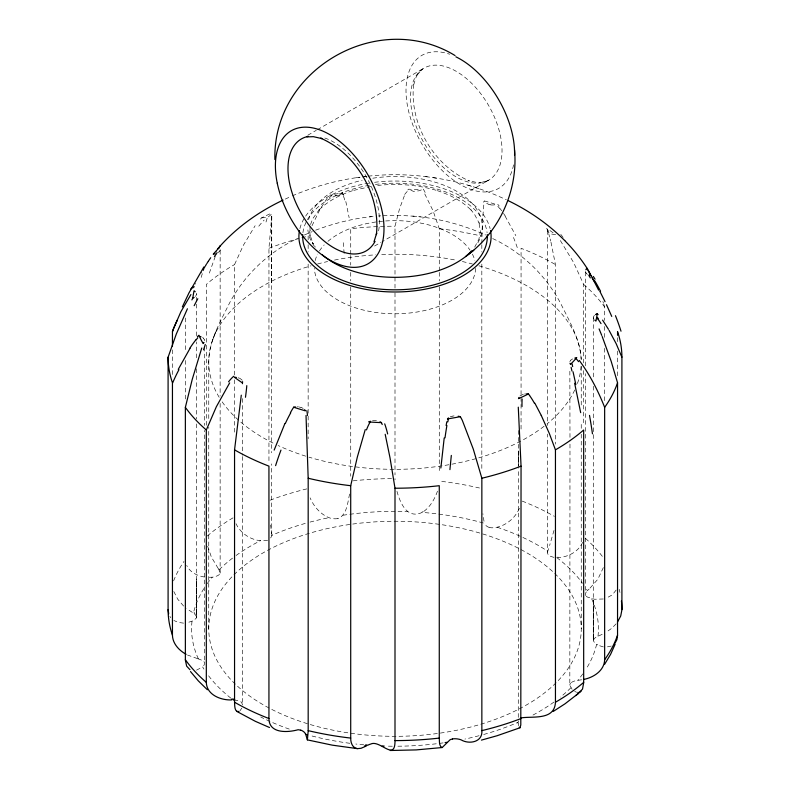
<?xml version="1.0" encoding="UTF-8"?>
<svg xmlns="http://www.w3.org/2000/svg" width="790" height="790" viewBox="0 0 790 790"><rect width="100%" height="100%" fill="white"/><g stroke="black" fill="none" stroke-linecap="round" stroke-linejoin="round"><path stroke-width="0.59" stroke-dasharray="3.95 2.96" d="M196.69 368.821L196.69 419.016M196.69 357.811L196.69 341.892M196.69 335.77L196.325 293.179M204.304 347.146L204.304 425.504M208.738 628.781L208.758 427.153M208.758 418.542L208.758 363.222C208.501 341.497 220.173 322.182 229.416 303.271C244.357 275.088 268.393 252.099 297.307 238.57M554.037 557.306A16.768 9.678 0 0 1 553.168 557.167L548.764 555.646L547.421 553.178L547.44 434.085M572.108 689.305L569.817 685.177L569.985 442.252M585.587 590.278L585.696 373.631M220.153 250.391L220.133 396.067M271.721 216.263L271.296 283.778L271.75 214.801L271.513 452.808M518.27 717.409L518.477 468.608M593.31 386.241L593.28 640.078L593.369 600.439L593.31 640.552L594.554 642.714A16.768 9.678 0 0 0 595.245 643.386A18.94 10.932 0 0 0 596.588 644.452A203.405 117.434 0 0 1 585.765 669.535M242.589 704.957L241.473 702.113L236.832 700.404A16.768 9.678 0 0 0 235.963 700.266M271.74 534.455L271.553 463.858M518.26 723.057L518.635 725.763M481.821 243.448L482.433 221.625L483.974 202.694M569.817 685.177L569.857 684.752A6.409 3.703 0 0 1 570.084 684.11L570.696 683.261M220.143 403.413L220.133 572.819A6.409 3.703 0 0 1 219.916 573.461L219.304 574.31M268.946 460.619L268.946 248.277L271.681 216.766M310.016 226.463L310.016 236.131L309.858 234.393L313.126 243.893L312.455 242.52L315.309 247.122M196.72 617.494L196.631 578.793L196.69 617.731L193.56 620.624L186.756 622.895M593.28 640.078L595.374 637.55L603.244 633.778M547.44 552.319L549.603 545.386M349.595 494.007C347.728 502.173 347.235 512.532 339.897 517.825A6.409 3.703 0 0 1 338.959 518.191L337.488 518.536M553.997 530.406L549.781 544.922M395 288.083L395 226.207L399.562 208.688L404.806 194.587M310.51 224.548L312.761 218.682L319.209 209.696L318.133 210.91C327.791 200.759 340.707 194.439 353.91 190.252L353.13 190.508L371.636 186.322M603.353 567.585L597.832 579.258L589.32 588.915M209.32 273.123L215.364 256.177M308.149 239.824L308.149 236.18L310.174 230.413M437.502 491.133C434.678 498.994 430.303 506.864 423.341 511.762M216.49 330.131L212.441 340.46M234.551 374.993L234.551 264.571L243.32 245.354L255.15 225.693M582.625 542.276C578.626 551.687 568.168 556.999 558.342 557.602M519.455 508.256C514.784 519.03 503.892 527.601 491.933 527.829A6.409 3.703 0 0 1 490.827 527.7L489.365 527.345M312.02 225.743L319.92 209.488L327.593 197.54M241.819 708.107L239.953 710.822M193.461 288.064L193.846 287.274M616.17 590.041L612.339 594.85L606.266 598.198M195.406 284.124L195.802 283.343M201.253 273.083L201.707 272.274M219.916 250.588L219.107 251.635M570.084 361.237L570.894 360.191M474.691 247.122L478.908 239.192L480.399 231.292L478.76 221.674L479.293 223.402L474.395 214.1L470.791 209.696L471.867 210.91C462.209 200.759 449.293 194.439 436.09 190.252L436.87 190.508C417.762 184.751 397.479 183.28 377.669 185.443M270.654 537.96L270.95 537.467A16.768 9.678 0 0 0 271.296 536.706A18.94 10.932 0 0 0 271.651 535.403A203.405 117.434 0 0 1 306.332 523.099M616.17 623.814L611.677 628.356L606.404 632.059M407.778 190.015L408.519 189.195A202.615 116.979 0 0 1 421.268 189.926L420.359 190.281A16.294 9.401 0 0 1 418.72 190.825L413.377 191.338L408.519 189.195M260.414 219.146L261.609 217.862A202.615 116.979 0 0 1 271.513 213.172L271.325 213.754A16.294 9.401 0 0 1 270.812 214.85L267.672 217.398L261.609 217.862M519.889 396.027L523.385 394.161M195.525 296.526L196.69 294.147M594.475 315.309L593.31 316.968L593.813 318.893M589.133 589.073L587.365 590.624A203.405 117.434 0 0 0 586.012 588.422M307.774 135.248L316.296 130.32M317.363 129.708L423.944 68.177L420.932 70.27L422.067 69.372L417.071 75.119L417.93 73.796L415.984 77.42L413.348 85.952L413.624 84.481C409.24 123.487 433.364 165.278 469.339 180.979L467.927 180.485L476.627 182.46L480.745 182.589L479.175 182.668L486.65 181.216L485.297 181.749L488.625 180.199A64.671 37.337 60 0 0 468.124 80.007A64.671 37.337 60 0 0 412.113 112.338A64.671 37.337 60 0 0 488.615 180.189L382.044 241.73M374.579 246.036L380.978 242.342M285.239 199.1L291.224 196.315M611.272 646.052L606.365 647.099M304.377 234.995L312.257 231.618M292.28 195.871C313.788 186.647 336.56 180.268 359.776 177.227M315.635 230.176C334.674 223.037 354.601 218.07 374.885 216.342M267.622 540.281C255.012 542.75 241.385 535.195 236.013 523.671M338.959 195.318L337.103 195.722A10.793 6.231 0 0 1 329.855 195.13A202.615 116.979 0 0 1 342.505 192.928M451.041 416.508L452.897 416.103M196.493 670.157L202.635 666.938A203.405 117.434 0 0 0 203.988 669.15M372.525 420.705L377.353 420.635M603.333 598.988L594.485 599.245L587.187 596.973A6.409 3.703 0 0 1 586.565 596.43L585.953 595.581M581.667 679.795L577.767 680.338A11.287 6.518 0 0 0 570.479 683.182M364.091 176.693L366.985 176.289M219.521 574.389A11.287 6.518 0 0 1 212.224 577.184L207.444 577.352M362.175 176.911L365.78 176.447M356.142 177.72L361.82 176.99M368.199 176.17C388.334 173.978 408.756 174.244 428.822 177.039M369.463 216.865L371.369 216.687M524.55 393.993L525.37 393.934M378.41 216.016L380.77 215.848M383.13 215.68L400.945 215.433L414.207 216.233M183.596 623.132L178.323 622.441L173.83 620.466M418.631 216.687C441.748 219.116 464.451 225.427 485.623 234.995M412.775 216.105L420.537 216.865M432.831 177.622C458.279 181.186 483.184 188.741 506.36 199.821M425.652 176.605L436.732 178.155M603.402 646.931L597.655 645.124M204.472 577.016C197.312 575.95 189.896 572.237 186.687 565.433M490.827 204.827L489.01 204.363M299.173 406.998L300.99 407.462M197.806 658.712L202.813 660.598A6.409 3.703 0 0 1 203.435 661.141L204.047 661.99M197.52 658.633L187.497 655.029M238.116 377.798L239.676 378.272M576.641 692.267L574.695 691.418M467.769 185.127L472.479 186.628M475.116 187.447L480.3 189.106M337.537 518.684A11.287 6.518 0 0 1 328.956 517.677C320.306 514.122 313.689 506.37 310.115 497.848M240.022 378.41L242.273 380.257M492.693 238.57C521.607 252.099 545.643 275.088 560.584 303.271C569.313 321.036 580.028 338.999 581.163 359.213M192.345 612.398L186.598 608.557M396.955 491.311C399.789 501.393 405.784 517.312 419.125 513.569A16.768 9.678 0 0 0 420.3 513.174A18.94 10.932 0 0 0 422.146 512.394A203.405 117.434 0 0 1 484.29 523.266L482.897 513.727M183.636 606.078L177.681 599.116L173.82 591.513M586.555 273.557L585.854 272.481M497.809 206.239L499.635 208.412M203.445 338.268L204.146 339.344M170.788 617.721L169.85 616.348M218.287 568.583L220.183 572.385M218.159 568.405L211.364 557.009L207.355 545.347M560.347 240.535L573.649 262.586L583.682 284.44L583.682 363.311M424.744 193.886L433.048 210.762L439.289 228.725L439.289 271.197M505.057 216.006L515.84 235.687M343.176 194.054L343.877 195.614M602.889 301.454L603.491 303.301M603.787 304.239L604.636 307.063L604.636 320.414M548.714 233.702L549.623 237.04M345.803 201.45L349.15 217.744M550.156 239.005L550.699 241.088M547.658 229.584C545.989 230.265 549.771 234.6 552.733 234.215A16.294 9.401 0 0 0 554.481 234.492L555.558 234.61A202.615 116.979 0 0 0 547.51 228.903L548.26 231.993M550.966 242.145L555.449 264.571L555.449 444.158M270.565 524.985L271.75 533.852M395.03 479.836L395 478.592M518.378 430.501L518.467 467.384M569.857 371.231L569.985 441.027M204.413 659.927L204.304 430.392M617.553 337.725L617.553 342.574M617.553 351.066L617.553 377.758M604.636 326.477L604.636 338.614M604.636 348.321L604.636 401.715M593.31 317.679L593.31 377.669M585.696 272.027L585.696 367.508M583.682 370.589L583.682 422.759M581.243 366.511L581.243 407.146M581.243 424.388L581.252 429.316M581.252 434.233L581.262 628.781A186.262 107.539 0 0 1 301.869 721.912A186.262 107.539 0 0 1 301.869 535.66A186.262 107.539 0 0 1 581.262 628.781M547.44 230.552L547.44 425.454M521.064 429.079L521.064 248.287A226.908 131.002 0 0 1 555.449 264.571M481.821 244.663L481.821 251.951M481.821 264.077L481.821 470.356M439.289 272.402L439.289 280.904M439.289 286.968L439.289 471.403M395 292.942L395 474.948M350.73 254.202L350.73 228.725A226.908 131.002 0 0 1 395 226.207M350.73 255.417L350.73 265.124M350.73 272.402L350.73 280.894M350.73 286.968L350.73 476.252M308.149 244.673L308.149 251.951M308.149 264.087L308.149 438.815M242.56 398.545L242.56 455.287M242.56 456.521L242.56 705.253M234.551 379.842L234.551 434.451M206.328 425.178L206.328 284.43A226.908 131.002 0 0 1 234.551 264.571M196.69 423.914L196.69 617.02L195.446 614.857A16.768 9.678 0 0 0 194.755 614.176A18.94 10.932 0 0 0 193.412 613.109A203.405 117.434 0 0 1 204.235 588.037M185.354 318.005L185.354 351.985M185.354 360.477L185.354 400.52M172.447 349.842L172.447 376.534M299.894 228.616A96.084 55.478 0 0 1 370.135 182.925M374.579 182.302A96.084 55.478 0 0 1 490.106 228.616M475.639 268.333A80.659 46.57 0 0 1 395 313.788A80.659 46.57 0 0 1 314.361 268.333M315.161 260.591A80.659 46.57 0 0 1 317.61 254.103M319.427 250.944A80.659 46.57 0 0 1 324.206 244.9M327.929 241.345A80.659 46.57 0 0 1 403.621 220.924A80.659 46.57 0 0 1 470.06 250.173M472.39 254.103A80.659 46.57 0 0 1 474.839 260.591M581.104 366.175A186.262 107.539 0 0 1 577.006 384.651M574.745 389.974A186.262 107.539 0 0 1 547.045 423.904M544.113 426.235A186.262 107.539 0 0 1 308.929 457.153M305.74 456.176A186.262 107.539 0 0 1 278.129 445.521M273.024 443.062A186.262 107.539 0 0 1 221.674 401.162M219.195 397.311A186.262 107.539 0 0 1 311.082 265.786M317.629 263.969A186.262 107.539 0 0 1 327.653 261.529M334.456 260.088A186.262 107.539 0 0 1 375.694 254.834M381.708 254.528A186.262 107.539 0 0 1 456.679 260.325M462.348 261.529A186.262 107.539 0 0 1 472.371 263.969M478.918 265.786A186.262 107.539 0 0 1 581.223 359.598M267.109 218.247A50.165 10.991 -57.2 0 1 265.865 222.395M258.774 226.217A85.508 49.227 -21.2 0 1 264.146 220.094M268.946 248.277A226.908 131.002 0 0 1 308.149 236.18M439.289 228.725A226.908 131.002 0 0 1 481.821 236.171M583.682 284.44A226.908 131.002 0 0 1 604.636 307.063M173.603 580.887A226.908 131.002 0 0 1 183.961 561.453M207.247 536.025A226.908 131.002 0 0 1 233.504 517.568M270.071 500.228A226.908 131.002 0 0 1 307.004 488.842M353.16 480.834A226.908 131.002 0 0 1 391.573 478.602M441.709 481.396A226.908 131.002 0 0 1 479.53 488.013M522.19 501.097A226.908 131.002 0 0 1 554.402 516.354M585.489 538.405A226.908 131.002 0 0 1 603.353 557.701M619.172 589.31A226.908 131.002 0 0 1 619.972 592.49M201.154 277.438A258.626 115.587 66.9 0 1 204.926 266.684M297.238 406.83A9.816 5.668 0 0 1 298.501 406.84M301.059 407.403A10.793 6.231 0 0 1 303.212 408.519M342.396 193.007A47.657 20.925 -36.3 0 1 342.87 194.241M342.406 192.908A9.816 5.668 0 0 1 339.068 195.406M329.321 197.865A40.566 20.797 -8.3 0 1 331.731 195.663M343.245 242.668A258.626 42.403 -85.3 0 1 344.193 254.084M343.502 196.216A163.086 57.68 -64.8 0 1 345.299 202.191M587.493 274.337A9.816 5.668 0 0 1 586.407 273.616M585.736 272.501A10.793 6.231 0 0 1 585.538 271.553M450.379 416.676A9.816 5.668 0 0 1 450.932 416.429M452.877 416.034A10.793 6.231 0 0 1 454.102 415.935M423.173 189.087A50.165 28.944 -16.9 0 1 425.583 193.619M404.668 194.498A85.508 45.208 30.8 0 1 408.341 190.42M569.847 361.445A9.816 5.668 0 0 1 569.906 361.218M570.795 360.151A10.793 6.231 0 0 1 572.711 358.907M497.72 204.284A47.657 26.692 12.1 0 1 499.211 206.022M490.797 204.936A9.816 5.668 0 0 0 496.209 204.531A202.615 116.979 0 0 0 484.576 200.986A10.793 6.231 0 0 0 488.941 204.422M483.401 202.27A40.566 14.892 36.6 0 1 484.547 200.966M513.461 237.464A258.626 178.007 -51.4 0 1 518.131 250.252M499.833 208.303A163.086 117.088 -19.4 0 1 501.709 210.792M503.487 213.349A163.086 117.088 -19.4 0 1 505.175 215.947M215.097 254.736A163.086 42.225 88 0 1 216.618 251.339M220.213 249.66A9.816 5.668 0 0 1 220.094 250.608M219.205 251.674A10.793 6.231 0 0 1 216.312 253.353M560.772 234.344A50.165 24.757 33.8 0 1 565.472 241.197M546.502 228.409A85.508 6.32 65.9 0 1 548.112 230.69M202.507 337.488A9.816 5.668 0 0 1 203.593 338.209M204.264 339.325A10.793 6.231 0 0 1 204.462 340.757M591.631 598.721A203.405 117.434 0 0 1 598 636.207M582.783 673.919A203.405 117.434 0 0 1 577.767 680.338M570.854 687.794A203.405 117.434 0 0 1 560.505 697.047M553.918 702.083A203.405 117.434 0 0 1 532.49 715.325M483.687 734.473A203.405 117.434 0 0 0 518.358 722.159A18.95 10.942 0 0 1 518.704 720.855M479.066 735.717A203.405 117.434 0 0 1 464.935 739.065M443.121 742.886A203.405 117.434 0 0 1 396.442 746.214M392.344 746.214A203.405 117.434 0 0 1 386.211 746.106M363.834 744.832A203.405 117.434 0 0 1 355.816 744.022M349.842 743.291A203.405 117.434 0 0 1 310.302 735.549M289.278 729.111A203.405 117.434 0 0 1 260.69 716.974M230.828 698.123A203.405 117.434 0 0 1 207.464 674.255M198.369 658.85A203.405 117.434 0 0 1 192 621.355M207.217 583.652A203.405 117.434 0 0 1 212.243 577.233M219.146 569.768A203.405 117.434 0 0 1 232.734 557.977M236.092 555.479A203.405 117.434 0 0 1 260.552 540.656M310.016 522.091A203.405 117.434 0 0 1 328.907 517.717M342.929 515.258A203.405 117.434 0 0 1 407.857 511.584M497.216 527.256A203.405 117.434 0 0 1 547.638 551.163M556.743 557.572A203.405 117.434 0 0 1 582.536 583.316M272.096 534.613A19.157 10.566 32.2 0 1 271.898 535.531M597.823 644.917A19.157 14.338 -31.3 0 1 596.736 644.294M517.865 723.235A19.157 9.223 -30.5 0 1 517.845 722.366M585.706 595.611A11.287 6.518 0 0 1 587.434 590.653M423.183 511.565A19.157 15.287 28.1 0 1 421.978 512.157M193.965 612.497A19.157 5.451 21.1 0 1 195.031 613.297M489.217 527.473A11.287 6.518 0 0 1 484.369 523.257M204.294 661.961A11.287 6.518 0 0 1 202.566 666.918M558.342 557.207A19.157 16.857 -5.2 0 1 557.088 557.197M372.811 178.214A87.275 50.392 0 0 1 459.721 193.135A87.275 50.392 0 0 1 476.775 244.554M314.371 246.223A87.275 50.392 0 0 1 307.725 226.937M308.613 219.768A87.275 50.392 0 0 1 362.175 180.248M513.559 164.843A76.788 44.329 60 0 1 456.748 182.372A76.788 44.329 60 0 1 406.119 94.681A76.788 44.329 60 0 1 449.707 54.253M324.789 138.003A64.671 37.337 60 0 1 378.568 231.144M302.916 232.704A92.321 53.305 0 0 1 371.103 185.028M375.378 184.425A92.321 53.305 0 0 1 487.084 232.704M518.684 465.498L518.586 450.912L518.684 465.498"/><path stroke-width="1.19" d="M306.026 415.51L308.179 478.246L308.179 731.036L307.399 739.884L332.294 745.158L357.465 748.644L361.05 748.288L365.138 746.54M518.28 407.176L521.054 466.149L520.798 724.944L520.008 727.758L497.019 735.757L481.426 740.112M385.194 434.283L390.013 457.815L395 488.22L395 740.595C395.257 762.054 380.049 739.638 370.875 744.002A16.768 9.678 0 0 0 369.7 744.397A18.94 10.932 0 0 0 367.854 745.168A203.405 117.434 0 0 1 365.849 745.01M521.094 717.883C532.904 716.056 554.689 720.549 555.449 702.231L555.449 449.846A226.908 131.002 0 0 0 583.672 429.997L583.672 682.777L582.516 689.097L579.485 692.218M602.178 336.491L611.134 361.168L617.553 382.785L617.543 635.367L616.901 639.624L615.055 643.149M579.307 360.477C589.883 374.786 598.129 390.813 604.646 407.334L604.646 659.719C604.37 670.73 593.28 677.682 583.455 679.479M617.553 335.296L617.553 331.652A226.908 131.002 0 0 1 621.908 357.208L621.908 609.801L620.723 615.973L617.425 622.174M460.264 416.616A40.566 39.431 -31.8 0 1 462.426 420.665L473.299 449.154L481.851 478.236L481.851 730.622C482.848 742.235 469.112 744.644 461.093 739.845A11.287 6.518 0 0 0 452.463 738.887M274.89 159.57C272.59 69.165 378.351 8.69 455.05 55.547M242.471 383.18L242.441 383.693M238.955 711.514C234.304 712.55 234.729 705.194 234.551 702.231L234.551 449.846L241.286 395.178M440.85 468.026L444.197 437.986M446.123 425.504L446.824 421.771M357.307 748.624C352.37 748.021 350.553 742.383 350.711 738.077L350.711 485.702L357.357 456.976L365.257 429.553M189.985 669.723L186.647 666.148L185.374 660.144L185.364 407.354L192.217 379.467L201.756 348.025M168.695 613.751L168.092 609.594L168.092 357.208L176.348 333.913L187.418 308.772M172.447 346.208L172.447 331.642L173.356 329.025L180.93 311.655L190.913 294.551M231.658 699.92C220.894 700.384 206.625 694.864 206.318 682.372L206.318 429.987L216.351 406.732L229.653 382.893M274.16 450.093L284.943 423.43M374.016 241.71L376.652 233.178L376.376 234.65C380.76 195.644 356.636 153.853 320.661 138.151L322.073 138.645L313.373 136.67L306.964 136.907M615.124 644.275L610.581 654.367L604.666 664.212M182.352 306.885L188.919 293.011L203.869 266.951M178.254 369.355L190.153 348.123M191.891 299.904L192.839 298.106A202.615 116.979 0 0 1 194.093 290.75L194.755 291.312A16.294 9.401 0 0 1 195.229 291.757M290.365 412.706L292.191 409.585A47.657 45.297 33.9 0 1 293.712 407.215M203.06 269.884L203.524 269.084M204.452 267.494L204.926 266.694M205.4 265.904L206.358 264.324M206.852 263.544L208.155 261.5M208.343 261.214L210.693 257.738M452.512 739.035L451.041 739.381A6.409 3.703 0 0 0 450.103 739.746L442.193 747.538L416.123 749.917L390.23 750.5M195.9 340.075L197.786 337.834M217.467 249.087C235.371 228.211 258.261 211.839 283.077 200.117M466.722 255.733L471.768 250.815M468.194 254.587C500.04 230.581 518.181 189.679 514.527 149.952M553.247 711.425L565.038 703.791L578.221 693.571M575.712 695.625L581.094 691.22M465.507 256.641L473.724 250.272M595.551 314.568L597.161 313.719L598.109 314.657M194.143 297.435L192.839 298.106M365.76 746.214L366.659 745.76M519.978 727.778L519.227 727.195M578.507 692.435L577.855 692.455M441.985 747.557C438.954 746.165 439.526 741.129 439.27 738.087L439.27 485.702A226.908 131.002 0 0 1 395 488.22M526.219 393.904L528.392 393.963L529.586 395.415M300.635 730.217L299.173 729.871A6.409 3.703 0 0 0 298.067 729.743C287.708 732.606 269.005 733.811 268.936 718.525L268.936 466.14A226.908 131.002 0 0 1 234.551 449.846M269.489 727.501L255.358 721.329L236.694 711.365M508.424 200.779C540.222 216.144 568.662 239.331 587.711 269.281M186.124 654.308C179.083 650.456 172.585 643.593 172.447 635.15L172.447 382.765A226.908 131.002 0 0 1 168.092 357.208M380.02 421.702L381.481 422.63L382.222 424.546M307.35 739.855L305.71 734.305A203.405 117.434 0 0 0 307.537 734.809M207.355 689.749L198.3 680.852L190.508 671.559M602.582 320.098L608.458 329.302M588.244 270.19L598.05 288.943M592.214 277.991L594.1 281.043M534.85 403.186L541.189 415.303M609.051 330.339L616.131 343.62L621.908 357.208M599.847 291.312L605.041 301.671M541.249 415.412L549.297 433.404L555.449 449.846M606.493 304.693L611.746 316.415M598.307 289.535L598.563 290.127M599.087 328.887L601.753 335.404M571.93 370.974L571.101 367.261M574.636 383.259L580.68 412.656M242.589 381.669L242.491 382.923A202.615 116.979 0 0 1 234.363 377.205L235.519 377.334A16.294 9.401 0 0 1 236.398 377.462M490.541 230.581A96.084 55.478 0 0 1 395 291.984A96.084 55.478 0 0 1 299.459 230.581M617.553 382.785A226.908 131.002 0 0 1 604.646 407.334M521.054 466.149A226.908 131.002 0 0 1 481.851 478.236M350.711 485.702A226.908 131.002 0 0 1 308.179 478.246M206.318 429.987A226.908 131.002 0 0 1 185.364 407.354M172.447 331.642A226.908 131.002 0 0 1 177.325 320.207M589.508 415.412A258.626 123.951 69.7 0 1 592.451 433.819M597.161 313.719A202.615 116.979 0 0 1 595.907 321.076L595.245 320.523A16.294 9.401 0 0 1 594.771 320.069M570.499 364.368A202.615 116.979 0 0 0 576.74 357.633A10.793 6.231 0 0 0 574.784 358.097M528.392 393.963A202.615 116.979 0 0 1 518.487 398.654L518.704 397.992A16.294 9.401 0 0 1 518.921 397.479M447.496 418.897A202.615 116.979 0 0 0 460.165 416.676A10.793 6.231 0 0 0 458.22 416.212M381.481 422.63A202.615 116.979 0 0 1 368.733 421.909L369.7 421.524A16.294 9.401 0 0 1 370.48 421.258M293.742 407.235A202.615 116.979 0 0 0 305.424 410.84A10.793 6.231 0 0 0 304.614 409.714M199.307 336.224A202.615 116.979 0 0 0 203.149 343.541A10.793 6.231 0 0 0 203.958 342.416M219.502 247.458A202.615 116.979 0 0 0 213.261 254.192A10.793 6.231 0 0 0 214.446 253.936M586.851 268.294A202.615 116.979 0 0 1 590.693 275.601M293.791 407.294A9.816 5.668 0 0 1 295.657 406.949M306.846 410.593A40.566 33.516 80.1 0 1 307.438 415.481M275.601 465.626A258.626 169.633 -48.7 0 1 280.964 450.093M285.309 423.539A163.086 139.978 -26.8 0 1 290.71 412.834M617.553 635.16A226.908 131.002 0 0 1 604.646 659.719M583.672 682.372A226.908 131.002 0 0 1 555.449 702.231M521.054 718.525A226.908 131.002 0 0 1 481.851 730.622M439.27 738.087A226.908 131.002 0 0 1 395 740.595M350.711 738.077A226.908 131.002 0 0 1 308.179 730.632M268.936 718.525A226.908 131.002 0 0 1 234.551 702.231M206.318 682.372A226.908 131.002 0 0 1 185.364 659.739M172.447 635.15A226.908 131.002 0 0 1 168.092 609.594M621.424 601.022A226.908 131.002 0 0 1 621.908 609.594M598.237 319.091A50.165 0.899 67.3 0 1 597.497 317.323M596.983 317.817A85.508 44.665 -89.1 0 1 601.012 323.614M615.459 315.684A258.626 211.779 18.4 0 1 621.009 331.207M522.012 406.574A50.165 28.667 -87.9 0 1 522.131 399.029M529.517 395.464A85.508 77.864 -45.7 0 1 534.514 403.394M366.481 429.908A50.165 46.61 -40 0 1 369.888 422.472M384.71 423.845A85.508 73.845 59.6 0 1 387.643 433.957M449.935 469.625A258.626 34.039 -82.6 0 1 451.327 455.425M593.32 276.451A47.657 11.376 53.1 0 1 595.038 279.216M590.732 275.552A9.816 5.668 0 0 1 588.985 275.029M589.004 275.69A40.566 5.194 66.4 0 1 590.298 277.902M585.864 269.775A10.793 6.231 0 0 1 586.881 268.304M594.831 280.934A163.086 101.209 41.5 0 1 600.558 291.273M447.782 421.919A47.657 39.53 -72 0 1 448.434 419.115M447.594 418.917A9.816 5.668 0 0 1 448.503 417.91M445.017 437.858A163.086 80.57 -76.7 0 1 446.903 425.494M572.671 366.58A47.657 16.057 79.2 0 1 572.128 363.953M570.597 364.348A9.816 5.668 0 0 1 569.995 363.262M576.177 358.729A40.566 27.699 89.7 0 1 578.547 361.662M573.027 371.735A163.086 19.335 76.4 0 1 575.841 384.592M190.765 288.962A50.165 18.575 -83.1 0 1 194.281 286.76M194.182 305.681A85.508 16.027 -60.2 0 1 197.806 298.719M172.664 382.854A258.626 203.415 17 0 1 178.965 369.671M228.557 381.827A50.165 42.433 65.1 0 1 233.662 376.277M246.796 385.629A85.508 34.958 -85.8 0 1 245.473 397.271M220.183 245.601A47.657 2.548 -67.9 0 1 220.055 246.174M219.403 247.477A9.816 5.668 0 0 1 219.531 247.655M214.416 256.493A40.566 9.065 -48.6 0 1 216.608 253.61M197.342 336.787A47.657 29.971 87.7 0 1 198.942 335.246M199.268 336.283A9.816 5.668 0 0 1 201.016 336.797M205.262 344.499A40.566 13.43 -74.4 0 1 203.534 349.861M190.005 347.995A163.086 124.099 53.1 0 1 195.782 339.957M300.783 730.098A11.287 6.518 0 0 1 305.631 734.305M447.071 742.304A203.405 117.434 0 0 1 445.096 742.6M384.177 746.056A203.405 117.434 0 0 1 382.143 745.987M364.664 745.888A19.157 4.503 -17 0 1 365.908 745.197M233.257 699.999A18.94 10.932 0 0 1 235.094 700.157M231.658 699.051A19.157 2.943 2.5 0 1 233.919 699.17M468.421 254.182A87.275 50.392 0 0 1 322.438 254.933M455.87 56.811A76.788 44.329 60 0 1 514.567 155.245M375.053 241.394A64.671 37.337 60 0 1 303.844 217.685A64.671 37.337 60 0 1 308.307 136.374M487.262 234.61A92.321 53.305 0 0 1 395 289.812A92.321 53.305 0 0 1 302.738 234.61M277.25 183.211A76.788 44.329 60 0 0 368.091 263.761A76.788 44.329 60 0 0 343.749 144.817A76.788 44.329 60 0 0 277.25 183.211"/></g></svg>
